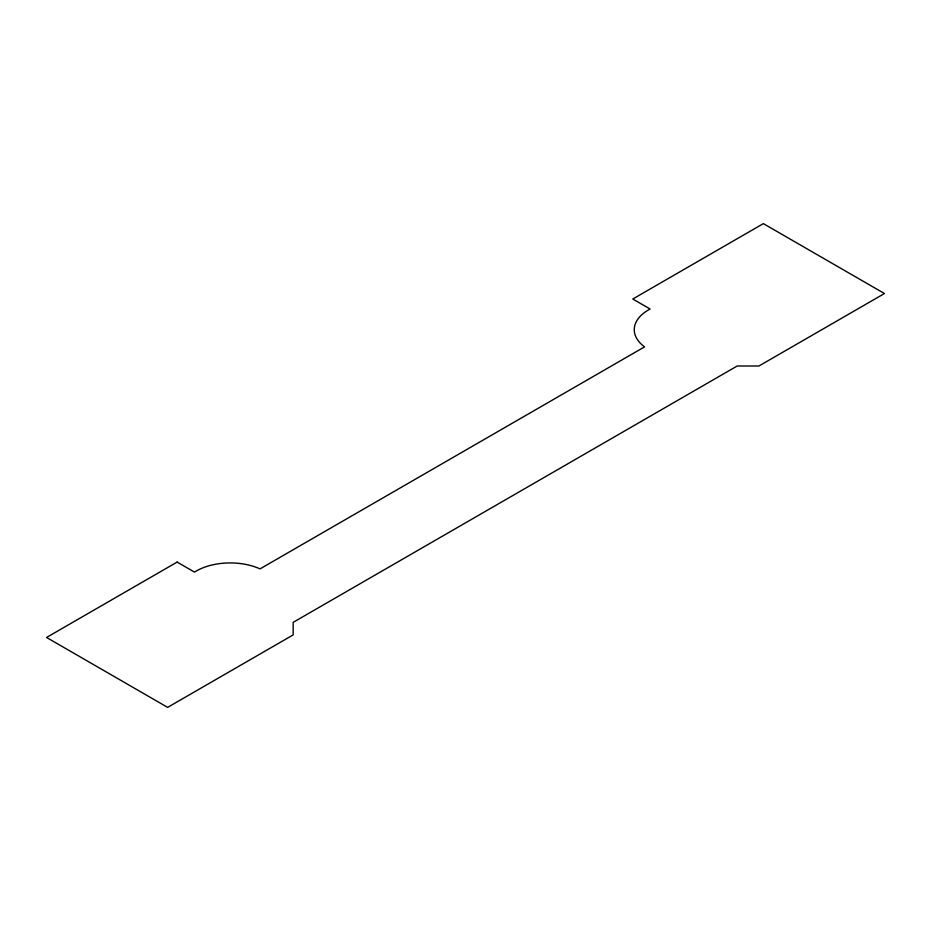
<?xml version="1.0" encoding="UTF-8"?>
<svg xmlns="http://www.w3.org/2000/svg" width="931" height="931" viewBox="0 0 931 931"><rect width="100%" height="100%" fill="white"/><g stroke="black" fill="none" stroke-linecap="round" stroke-linejoin="round"><path stroke-width="1.4" d="M177.134 562.08L46.55 637.467L167.638 707.374L293.16 634.907L293.16 622.362L737.201 365.999L758.928 365.999L884.45 293.533L763.362 223.626L632.777 299.014L650.141 309.034A48.168 27.814 0 0 0 644.566 346.867L260.017 568.888A48.168 27.814 0 0 0 194.486 572.1L177.134 562.08"/></g></svg>
